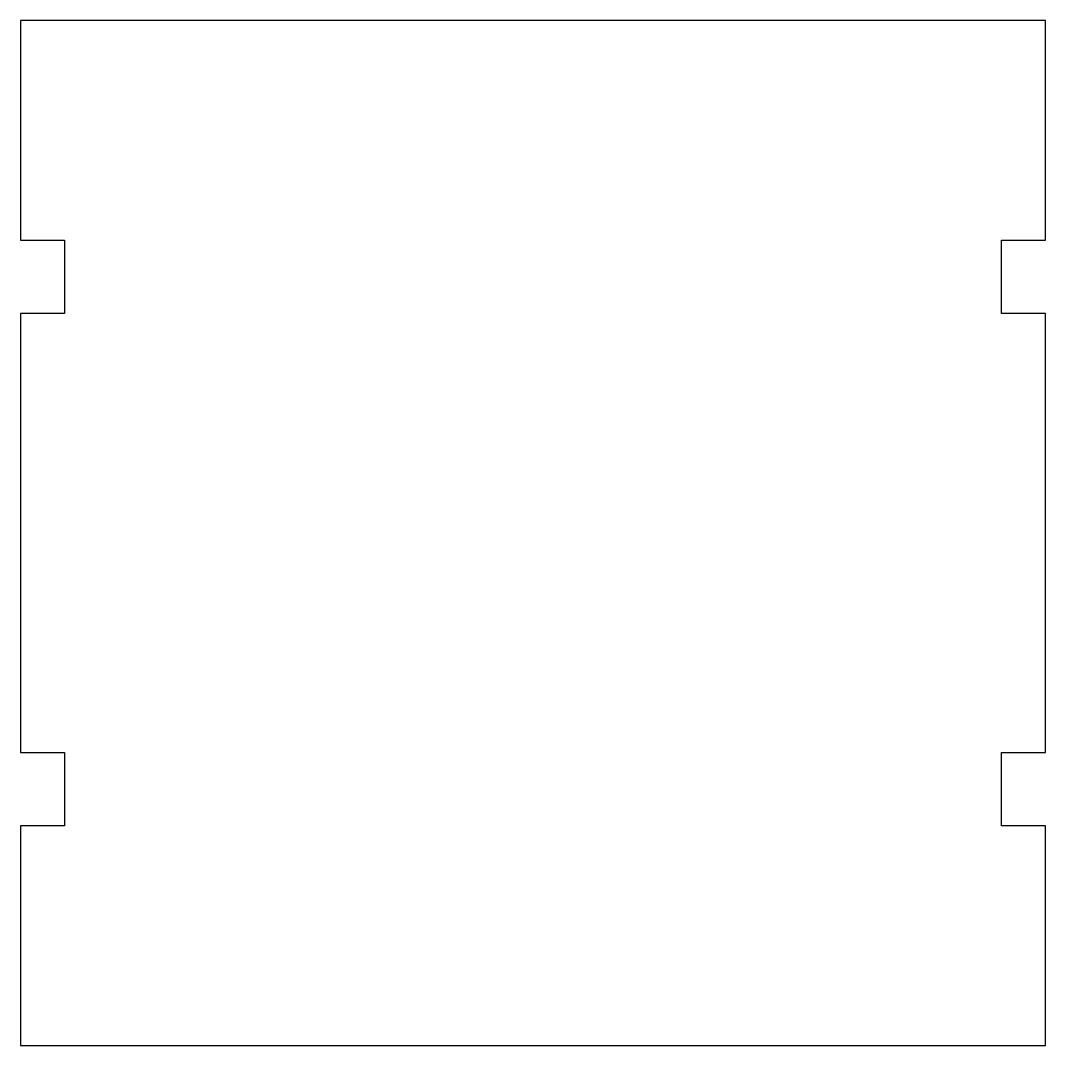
# Model space of a CAD drawing. Header units: millimetres. Extents: x -35 to 35, y -35 to 35.
import ezdxf

# ---------------------------------------------------------------- set-up
doc = ezdxf.new("R2010")
doc.units = ezdxf.units.MM
doc.layers.get('0').update_dxf_attribs({"linetype": 'CONTINUOUS'})

msp = doc.modelspace()

# ---------------------------------------------------------------- linework, layer by layer
msp.add_lwpolyline([(-35, -35), (35, -35), (35, -20), (32, -20), (32, -15), (35, -15), (35, 15), (32, 15), (32, 20), (35, 20), (35, 35), (-35, 35), (-35, 20), (-32, 20), (-32, 15), (-35, 15), (-35, -15), (-32, -15), (-32, -20), (-35, -20)], close=True)

doc.saveas('drawing.dxf')
